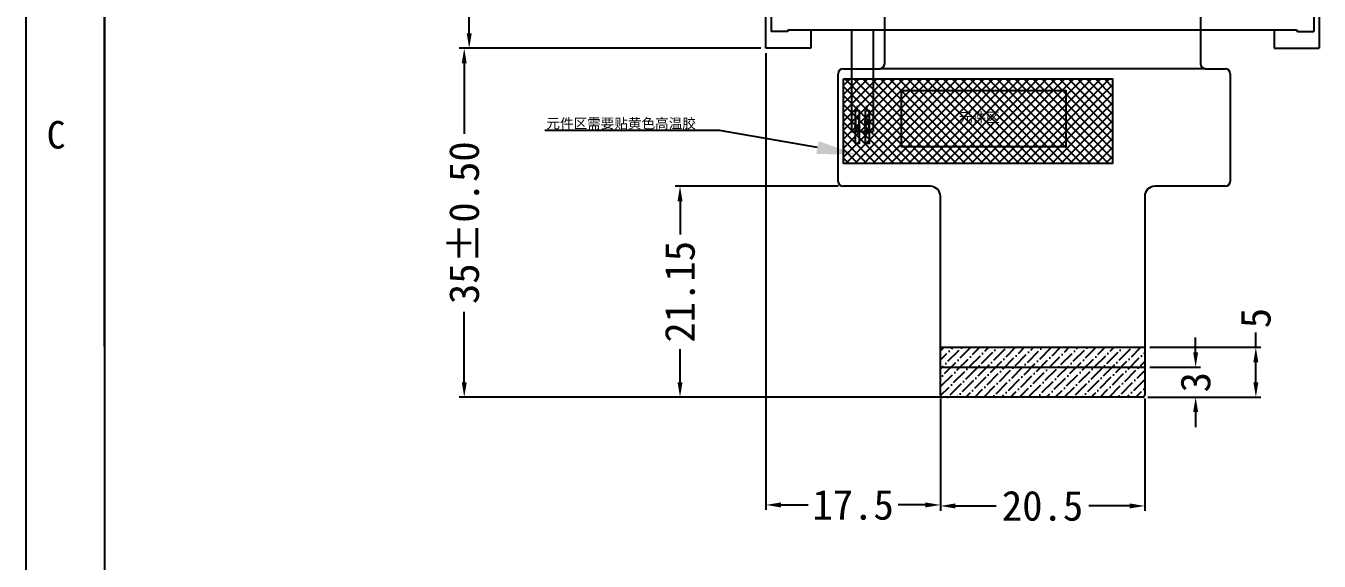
# Model space of a CAD drawing. Header units: millimetres. Extents: x 7349 to 7879, y -734 to -358.
# Drawn here: x 7348.7 to 7478.4, y -580 to -526.3 of the extents above; entities that cross this region are included whole.
import ezdxf
from ezdxf import colors
from ezdxf.entities.mleader import LeaderData, LeaderLine
from ezdxf.math import Vec2, Vec3

# ---------------------------------------------------------------- set-up
doc = ezdxf.new("R2010")
doc.units = ezdxf.units.MM
doc.header["$PDMODE"] = 35
for name, color, linetype in [('BL', 7, 'Continuous'), ('DIM', 3, 'Continuous'), ('FPC', 42, 'Continuous'), ('标 注', 3, 'Continuous')]:
    doc.layers.add(name, color=color, linetype=linetype)
doc.styles.add('仿宋', font='', dxfattribs={"height": 2.5})
doc.styles.add('宋体', font='')
doc.styles.get('仿宋').set_extended_font_data('FangSong_GB2312')
doc.styles.get('宋体').set_extended_font_data('SimSun')
doc.dimstyles.new('无公差', dxfattribs={"dimtxt": 1.8, "dimasz": 1.5, "dimexe": 0.625, "dimexo": 0.625, "dimtad": 1, "dimzin": 9, "dimdsep": 46, "dimtxsty": 'Standard', "dimcen": 2.5, "dimclrd": 4, "dimclre": 4, "dimclrt": 4, "dimadec": 0, "dimazin": 2, "dimtp": 0.3, "dimtm": 0.3, "dimtfac": 1, "dimtmove": 0, "dimatfit": 3, "dimfxl": 0, "dimarcsym": 0})

# ---------------------------------------------------------------- blocks, each defined once
blk = doc.blocks.new('*D7')
at = {"layer": 'Defpoints', "color": 0}
for p in [(7422.94, -433.73), (7393.17, -528.58), (7422.94, -528.58)]:
    blk.add_point(p, dxfattribs=at)
at = {"layer": 'DIM', "lineweight": -2}
for p, q in [((7422.44, -433.73), (7392.67, -433.73)), ((7393.17, -435.23), (7393.17, -470.81)), ((7393.17, -527.08), (7393.17, -493.28)), ((7422.44, -528.58), (7392.67, -528.58))]:
    blk.add_line(p, q, dxfattribs=at)
at = {"layer": 'DIM'}
for points in [[(7392.92, -435.23), (7393.42, -435.23), (7393.17, -433.73)], [(7392.92, -527.08), (7393.42, -527.08), (7393.17, -528.58)]]:
    blk.add_solid(points, dxfattribs=at)
at = {"layer": 'DIM', "insert": (7393.17, -482.05), "char_height": 2, "attachment_point": 5, "rotation": 90, "style": '宋体'}
blk.add_mtext('LCM 94.85%%P0.20', dxfattribs=at)
blk = doc.blocks.new('f')
at = {"color": 7, "linetype": 'Continuous'}
for p, q in [((7292.47, -460.35), (7236.97, -460.35)), ((7236.97, -555.2), (7236.97, -460.35)), ((7243.7, -461.2), (7240.7, -461.2)), ((7288.74, -461.2), (7285.74, -461.2))]:
    blk.add_line(p, q, dxfattribs=at)
at = {"ltscale": 5}
for p, q in [((7240.7, -461.2), (7240.4, -460.9)), ((7243.7, -461.2), (7244, -460.9)), ((7285.74, -461.2), (7285.44, -460.9)), ((7288.74, -461.2), (7289.04, -460.9)), ((7237.7, -464.2), (7237.5, -464)), ((7291.74, -464.2), (7291.94, -464)), ((7237.7, -468.2), (7237.5, -468.4)), ((7291.74, -468.2), (7291.94, -468.4)), ((7237.7, -544.2), (7237.5, -544)), ((7291.74, -544.2), (7291.94, -544)), ((7237.7, -548.2), (7237.5, -548.4)), ((7291.74, -548.2), (7291.94, -548.4))]:
    blk.add_line(p, q, dxfattribs=at)
at = {"color": 0}
for p, q in [((7241.47, -555.2), (7236.97, -555.2)), ((7287.97, -555.2), (7292.47, -555.2))]:
    blk.add_line(p, q, dxfattribs=at)
at = {"layer": 'BL', "color": 7, "linetype": 'Continuous'}
for p, q in [((7292.47, -460.35), (7292.47, -555.2)), ((7240.4, -460.9), (7237.5, -460.9)), ((7237.5, -464), (7237.5, -460.9)), ((7244, -460.9), (7285.44, -460.9)), ((7289.04, -460.9), (7291.94, -460.9)), ((7291.94, -464), (7291.94, -460.9)), ((7237.7, -468.2), (7237.7, -464.2)), ((7291.74, -468.2), (7291.74, -464.2)), ((7237.5, -468.4), (7237.5, -544)), ((7291.94, -468.4), (7291.94, -544)), ((7237.7, -548.2), (7237.7, -544.2)), ((7291.74, -548.2), (7291.74, -544.2)), ((7237.5, -548.4), (7237.5, -553.52)), ((7291.94, -548.4), (7291.94, -553.52)), ((7241.47, -553.35), (7241.47, -555.2)), ((7287.97, -553.35), (7287.97, -555.2))]:
    blk.add_line(p, q, dxfattribs=at)
at = {"layer": 'BL', "color": 0, "linetype": 'Continuous'}
for p, q in [((7239.13, -553.52), (7237.5, -553.52)), ((7239.24, -553.35), (7239.13, -553.52)), ((7239.24, -553.35), (7244.22, -553.35)), ((7288.27, -553.35), (7290.2, -553.35)), ((7290.2, -553.35), (7290.31, -553.52)), ((7290.31, -553.52), (7291.94, -553.52))]:
    blk.add_line(p, q, dxfattribs=at)
at = {"layer": '标 注', "color": 7}
blk.add_line((7244.22, -553.35), (7288.27, -553.35), dxfattribs=at)
blk = doc.blocks.new('*D24')
at = {"layer": 'Defpoints', "color": 0}
for p in [(7430.68, -542.43), (7414.32, -563.58), (7441.16, -563.58)]:
    blk.add_point(p, dxfattribs=at)
at = {"layer": '标 注', "lineweight": -2}
for p, q in [((7430.18, -542.43), (7413.82, -542.43)), ((7414.32, -543.93), (7414.32, -547.26)), ((7414.32, -562.08), (7414.32, -558.75)), ((7440.66, -563.58), (7413.82, -563.58))]:
    blk.add_line(p, q, dxfattribs=at)
at = {"layer": '标 注'}
for points in [[(7414.07, -543.93), (7414.57, -543.93), (7414.32, -542.43)], [(7414.07, -562.08), (7414.57, -562.08), (7414.32, -563.58)]]:
    blk.add_solid(points, dxfattribs=at)
at = {"layer": '标 注', "insert": (7414.32, -553.01), "char_height": 3, "attachment_point": 5, "rotation": 90, "style": '宋体'}
blk.add_mtext('21.15', dxfattribs=at)
blk = doc.blocks.new('*D26')
at = {"layer": 'Defpoints', "color": 0}
for p in [(7392.67, -528.58), (7422.94, -528.58), (7441.16, -563.58)]:
    blk.add_point(p, dxfattribs=at)
at = {"layer": '标 注', "lineweight": -2}
for p, q in [((7422.44, -528.58), (7392.17, -528.58)), ((7392.67, -530.08), (7392.67, -537.16)), ((7392.67, -562.08), (7392.67, -555.01)), ((7440.66, -563.58), (7392.17, -563.58))]:
    blk.add_line(p, q, dxfattribs=at)
at = {"layer": '标 注'}
for points in [[(7392.42, -530.08), (7392.92, -530.08), (7392.67, -528.58)], [(7392.42, -562.08), (7392.92, -562.08), (7392.67, -563.58)]]:
    blk.add_solid(points, dxfattribs=at)
at = {"layer": '标 注', "insert": (7392.67, -546.08), "char_height": 3, "attachment_point": 5, "rotation": 90, "style": '宋体'}
blk.add_mtext('35%%P0.50', dxfattribs=at)
blk = doc.blocks.new('*D27')
at = {"layer": 'Defpoints', "color": 0}
for p in [(7422.94, -528.58), (7440.44, -563.2), (7440.44, -574.39)]:
    blk.add_point(p, dxfattribs=at)
at = {"layer": '标 注', "lineweight": -2}
for p, q in [((7422.94, -529.08), (7422.94, -574.89)), ((7440.44, -563.7), (7440.44, -574.89)), ((7424.44, -574.39), (7427.18, -574.39)), ((7438.94, -574.39), (7436.21, -574.39))]:
    blk.add_line(p, q, dxfattribs=at)
at = {"layer": '标 注'}
for points in [[(7424.44, -574.14), (7424.44, -574.64), (7422.94, -574.39)], [(7438.94, -574.14), (7438.94, -574.64), (7440.44, -574.39)]]:
    blk.add_solid(points, dxfattribs=at)
at = {"layer": '标 注', "insert": (7431.69, -574.39), "char_height": 3, "attachment_point": 5, "style": '宋体'}
blk.add_mtext('17.5', dxfattribs=at)
blk = doc.blocks.new('*D28')
at = {"layer": 'Defpoints', "color": 0}
for p in [(7440.44, -563.2), (7460.94, -563.2), (7460.94, -574.49)]:
    blk.add_point(p, dxfattribs=at)
at = {"layer": '标 注', "lineweight": -2}
for p, q in [((7440.44, -563.7), (7440.44, -574.99)), ((7460.94, -563.7), (7460.94, -574.99)), ((7441.94, -574.49), (7446.04, -574.49)), ((7459.44, -574.49), (7455.34, -574.49))]:
    blk.add_line(p, q, dxfattribs=at)
at = {"layer": '标 注'}
for points in [[(7441.94, -574.24), (7441.94, -574.74), (7440.44, -574.49)], [(7459.44, -574.24), (7459.44, -574.74), (7460.94, -574.49)]]:
    blk.add_solid(points, dxfattribs=at)
at = {"layer": '标 注', "insert": (7450.69, -574.49), "char_height": 3, "attachment_point": 5, "style": '宋体'}
blk.add_mtext('20.5', dxfattribs=at)
blk = doc.blocks.new('*D29')
at = {"layer": 'Defpoints', "color": 0}
for p in [(7460.94, -560.58), (7466.05, -560.58), (7460.74, -563.58)]:
    blk.add_point(p, dxfattribs=at)
at = {"layer": '标 注', "lineweight": -2}
for p, q in [((7466.05, -559.08), (7466.05, -557.58)), ((7461.44, -560.58), (7466.55, -560.58)), ((7466.05, -560.58), (7466.05, -560.65)), ((7461.24, -563.58), (7466.55, -563.58)), ((7466.05, -563.58), (7466.05, -563.51)), ((7466.05, -565.08), (7466.05, -566.58))]:
    blk.add_line(p, q, dxfattribs=at)
at = {"layer": '标 注'}
for points in [[(7465.8, -559.08), (7466.3, -559.08), (7466.05, -560.58)], [(7465.8, -565.08), (7466.3, -565.08), (7466.05, -563.58)]]:
    blk.add_solid(points, dxfattribs=at)
at = {"layer": '标 注', "insert": (7466.05, -562.08), "char_height": 3, "attachment_point": 5, "rotation": 90, "style": '宋体'}
blk.add_mtext('3', dxfattribs=at)
blk = doc.blocks.new('*D30')
at = {"layer": 'Defpoints', "color": 0}
for p in [(7460.94, -558.58), (7472.09, -558.58), (7460.74, -563.58)]:
    blk.add_point(p, dxfattribs=at)
at = {"layer": '标 注', "lineweight": -2}
for p, q in [((7472.09, -558.58), (7472.09, -557.08)), ((7461.44, -558.58), (7472.59, -558.58)), ((7472.09, -562.08), (7472.09, -560.08)), ((7461.24, -563.58), (7472.59, -563.58))]:
    blk.add_line(p, q, dxfattribs=at)
at = {"layer": '标 注'}
for points in [[(7471.84, -560.08), (7472.34, -560.08), (7472.09, -558.58)], [(7471.84, -562.08), (7472.34, -562.08), (7472.09, -563.58)]]:
    blk.add_solid(points, dxfattribs=at)
at = {"layer": '标 注', "insert": (7472.09, -555.65), "char_height": 3, "attachment_point": 5, "rotation": 90, "style": '宋体'}
blk.add_mtext('5', dxfattribs=at)

msp = doc.modelspace()

# ---------------------------------------------------------------- hatches: boundary and pattern name
at = {"layer": '标 注'}
h = msp.add_hatch(dxfattribs=at)
h.set_pattern_fill('ANSI37', color=2, scale=0.2)
h.set_pattern_definition([(45, (-45.3968, -0.73444), (-0.449012806, 0.449012806), []), (135, (-45.3968, -0.73444), (-0.449012806, -0.449012806), [])])
h.paths.add_polyline_path([(7430.719, -531.652), (7430.719, -540.152), (7457.719, -540.152), (7457.719, -531.652)])
h = msp.add_hatch(dxfattribs=at)
h.set_pattern_fill('ANSI36', color=30, scale=0.2)
h.set_pattern_definition([(45, (-4.5528, -0.73444), (0.336759605, 1.234785217), [1.5875, -0.3175, 0, -0.3175])])
h.paths.add_polyline_path([(7460.941, -558.581), (7440.441, -558.581), (7440.441, -563.381, 0.4142136), (7440.641, -563.581), (7460.741, -563.581, 0.4142136), (7460.941, -563.381)])

# ---------------------------------------------------------------- linework, layer by layer
at = {"color": 7, "linetype": 'Continuous'}
msp.add_line((7348.689, -357.994), (7348.689, -733.989), dxfattribs=at)
at = {"linetype": 'Continuous'}
msp.add_line((7356.582, -365.887), (7356.582, -726.096), dxfattribs=at)
at = {"layer": 'FPC', "color": 30}
for p, q in [((7434.856, -530.131), (7434.856, -525.381)), ((7466.526, -525.381), (7466.526, -530.131)), ((7431.513, -526.691), (7431.513, -536.933)), ((7433.703, -526.691), (7433.703, -536.933)), ((7430.685, -530.631), (7434.356, -530.631)), ((7467.026, -530.631), (7469.026, -530.631)), ((7430.185, -541.931), (7430.185, -531.131)), ((7469.526, -531.131), (7469.526, -541.931)), ((7431.933, -535.433), (7431.933, -536.305)), ((7431.933, -535.433), (7432.283, -535.433)), ((7432.283, -536.305), (7432.283, -535.433)), ((7432.933, -535.433), (7433.283, -535.433)), ((7432.933, -535.805), (7432.933, -535.433)), ((7433.283, -535.433), (7433.283, -535.805)), ((7431.513, -536.933), (7433.703, -536.933)), ((7431.933, -536.662), (7431.933, -536.755)), ((7432.283, -536.662), (7432.283, -536.755)), ((7432.933, -536.162), (7432.933, -536.755)), ((7433.283, -536.755), (7433.283, -536.162)), ((7439.441, -542.431), (7430.685, -542.431)), ((7440.441, -563.381), (7440.441, -543.431)), ((7460.941, -543.431), (7460.941, -563.381)), ((7469.026, -542.431), (7461.941, -542.431)), ((7440.441, -558.581), (7460.941, -558.581)), ((7440.441, -560.581), (7460.941, -560.581)), ((7460.741, -563.581), (7440.641, -563.581))]:
    msp.add_line(p, q, dxfattribs=at)
at = {"layer": 'FPC', "color": 3}
for points in [[(7431.933, -534.833), (7432.283, -534.833), (7432.283, -538.133), (7431.933, -538.133)], [(7432.933, -534.833), (7433.283, -534.833), (7433.283, -538.133), (7432.933, -538.133)]]:
    msp.add_lwpolyline(points, close=True, dxfattribs=at)
at = {"layer": 'FPC', "color": 30}
for centre in [(7433.108, -535.983), (7432.108, -536.483)]:
    msp.add_circle(centre, 0.125, dxfattribs=at)
for centre, radius, start, end in [((7430.685, -531.131), 0.5, 90, 180), ((7434.356, -530.131), 0.5, 270, 0), ((7467.026, -530.131), 0.5, 180, 270), ((7469.026, -531.131), 0.5, 360, 90), ((7433.108, -535.983), 0.25, 134.427, 225.573), ((7433.108, -535.983), 0.25, 314.427, 45.573), ((7432.108, -536.483), 0.25, 134.427, 225.573), ((7432.108, -536.933), 0.25, 134.427, 180), ((7432.108, -536.933), 0.125, 0, 180), ((7432.108, -536.483), 0.25, 314.427, 45.573), ((7432.108, -536.933), 0.25, 0, 45.573), ((7433.108, -536.933), 0.25, 134.427, 180), ((7433.108, -536.933), 0.125, 0, 180), ((7433.108, -536.933), 0.25, 0, 45.573), ((7430.685, -541.931), 0.5, 180, 270), ((7469.026, -541.931), 0.5, 270, 360), ((7439.441, -543.431), 1, 0, 90), ((7461.941, -543.431), 1, 90, 180), ((7440.641, -563.381), 0.2, 180, 270), ((7460.741, -563.381), 0.2, 270, 0)]:
    msp.add_arc(centre, radius, start, end, dxfattribs=at)
at = {"layer": '标 注', "color": 0}
msp.add_line((7356.582, -558.51), (7356.582, -522.325), dxfattribs=at)
at = {"layer": '标 注', "color": 7}
msp.add_line((7467.026, -530.631), (7434.356, -530.631), dxfattribs=at)
at = {"layer": '标 注', "color": 2}
msp.add_lwpolyline([(7430.719, -531.652), (7457.719, -531.652), (7457.719, -540.152), (7430.719, -540.152)], close=True, dxfattribs=at)
at = {"layer": '标 注', "color": 7}
msp.add_lwpolyline([(7436.55, -532.808), (7453.026, -532.808), (7453.026, -538.463), (7436.55, -538.463)], close=True, dxfattribs=at)
at = {"layer": '标 注', "color": 7, "const_width": 0.2}
msp.add_lwpolyline([(7440.441, -560.581), (7460.941, -560.581)], dxfattribs=at)

# ---------------------------------------------------------------- block references
at = {"layer": '标 注', "color": 7}
msp.add_blockref('f', (185.97, 26.622), dxfattribs=at)

# ---------------------------------------------------------------- texts
at = {"color": 4, "linetype": 'Continuous', "style": '宋体'}
msp.add_text('C', height=2.762, dxfattribs=at).set_placement((7350.781, -538.641))
at = {"layer": 'FPC', "color": 30, "char_height": 0.6, "width": 7.04618, "attachment_point": 1, "style": '仿宋'}
for s, insert in [('{\\fSimSun|b0|i0|c134|p2;A }', (7431.876, -534.336)), ('{\\fSimSun|b0|i0|c134|p2;K }', (7432.884, -534.317))]:
    msp.add_mtext(s, dxfattribs=dict(at, insert=insert))
at = {"layer": 'FPC', "color": 0, "insert": (7442.3, -535.018), "char_height": 1, "width": 8.38209, "attachment_point": 1}
msp.add_mtext('{\\fSimSun|b0|i0|c134|p2;\\C1;元件区}', dxfattribs=at)

# ---------------------------------------------------------------- dimensions: what is measured, and where the dimension line sits
at = {"layer": 'DIM'}
dim = msp.add_linear_dim(base=(7393.168, -528.581), p1=(7422.94, -433.731), p2=(7422.94, -528.581), angle=90, text='LCM <>%%P0.20', dimstyle='无公差', override={"dimtxt": 2, "dimexe": 0.5, "dimexo": 0.5, "dimtad": 0, "dimzin": 1, "dimtxsty": '宋体', "dimcen": 0.3, "dimclrd": 256, "dimclre": 256, "dimclrt": 256}, dxfattribs=at)
dim.commit()
dim.dimension.update_dxf_attribs({"geometry": '*D7', "text_midpoint": (7393.168, -482.046), "dimtype": 160})
at = {"layer": '标 注', "color": 7}
dim = msp.add_linear_dim(base=(7392.668, -528.581), p1=(7441.161, -563.581), p2=(7422.942, -528.581), angle=90, text='<>%%P0.50', dimstyle='无公差', override={"dimtxt": 3, "dimexe": 0.5, "dimexo": 0.5, "dimtad": 0, "dimtxsty": '宋体', "dimcen": 0.3, "dimclrd": 256, "dimclre": 256, "dimclrt": 256}, dxfattribs=at)
dim.commit()
dim.dimension.update_dxf_attribs({"geometry": '*D26', "text_midpoint": (7392.668, -546.081)})
for base, p1, p2, picture, middle in [((7440.441, -574.394), (7422.942, -528.581), (7440.441, -563.204), '*D27', (7431.692, -574.394)), ((7460.941, -574.487), (7440.441, -563.204), (7460.941, -563.204), '*D28', (7450.691, -574.487))]:
    dim = msp.add_linear_dim(base=base, p1=p1, p2=p2, dimstyle='无公差', override={"dimtxt": 3, "dimexe": 0.5, "dimexo": 0.5, "dimtad": 0, "dimtxsty": '宋体', "dimcen": 0.3, "dimclrd": 256, "dimclre": 256, "dimclrt": 256}, dxfattribs=at)
    dim.commit()
    dim.dimension.update_dxf_attribs({"geometry": picture, "text_midpoint": middle})
for base, p1, p2, picture, middle in [((7414.319, -563.581), (7430.685, -542.431), (7441.161, -563.581), '*D24', (7414.319, -553.006)), ((7472.087, -558.581), (7460.741, -563.581), (7460.941, -558.581), '*D30', (7472.087, -555.648)), ((7466.049, -560.581), (7460.741, -563.581), (7460.941, -560.581), '*D29', (7466.049, -562.081))]:
    dim = msp.add_linear_dim(base=base, p1=p1, p2=p2, angle=90, dimstyle='无公差', override={"dimtxt": 3, "dimexe": 0.5, "dimexo": 0.5, "dimtad": 0, "dimtxsty": '宋体', "dimcen": 0.3, "dimclrd": 256, "dimclre": 256, "dimclrt": 256}, dxfattribs=at)
    dim.commit()
    dim.dimension.update_dxf_attribs({"geometry": picture, "text_midpoint": middle})

# ---------------------------------------------------------------- leaders
ml = msp.add_multileader_mtext('Standard', dxfattribs=at)
ml.set_content('{\\fSimSun|b0|i0|c134|p2;元件区需要贴黄色高温胶}', color=7)
ml.set_leader_properties()
ml.build(insert=Vec2(0, 0))
ml.multileader.update_dxf_attribs({"text_right_attachment_type": 6, "dogleg_length": 0.36})
ctx = ml.context
ctx.base_point, ctx.char_height, ctx.plane_origin = Vec3(7398.329, -536.191), 1, Vec3(7432.051, -539.237)
ctx.right_attachment, ctx.text_align_type = 6, 2
notes = []
notes.append((ctx, [(0, (1, 1, 0), (7418.275, -536.818), (-1, 0), 0.36, [(0, [(7432.051, -539.237)], 0, [])])]))
ctx.mtext.insert, ctx.mtext.alignment, ctx.mtext.flow_direction = Vec3(7415.915, -535.618), 3, 5
for ctx, leaders in notes:
    for number, flags, end, landing, length, lines in leaders:
        leader = LeaderData()
        leader.index, (leader.has_last_leader_line, leader.has_dogleg_vector, leader.attachment_direction) = number, flags
        leader.last_leader_point, leader.dogleg_vector, leader.dogleg_length = Vec3(end), Vec3(landing), length
        for number, points, colour, breaks in lines:
            line = LeaderLine()
            line.index, line.vertices, line.color, line.breaks = number, Vec3.list(points), colors.encode_raw_color(colour), breaks
            leader.lines.append(line)
        ctx.leaders.append(leader)

doc.saveas('drawing.dxf')
